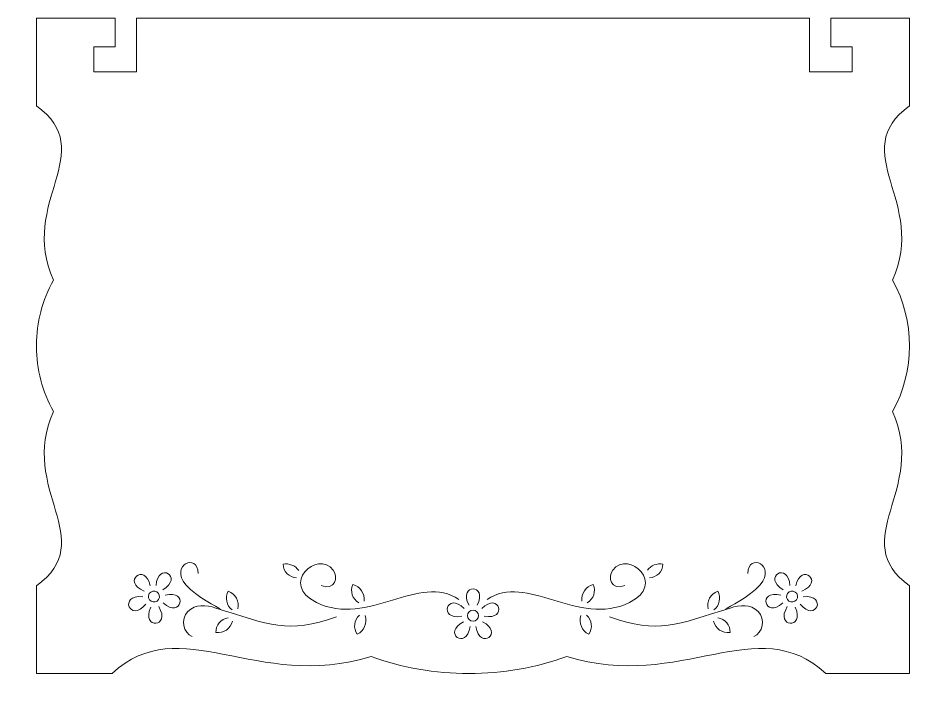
# Model space of a CAD drawing. Header units: millimetres. Extents: x -126 to 124, y -139 to 139.
# Drawn here: x -126 to 1.1, y -41 to 53.1 of the extents above; entities that cross this region are included whole.
import ezdxf

# ---------------------------------------------------------------- set-up
doc = ezdxf.new("R2010")
doc.units = ezdxf.units.MM
doc.header["$MEASUREMENT"] = 0
doc.layers.add('Layer 1', color=7, linetype='Continuous')

msp = doc.modelspace()

# ---------------------------------------------------------------- linework, layer by layer
at = {"layer": 'Layer 1', "color": 250, "lineweight": 20}
for points, knots in [([(-15.4236, 53.0967), (-15.4236, 53.0967), (-109.4236, 53.0967), (-109.4236, 53.0967), (-109.4236, 53.0967), (-109.4236, 53.0967), (-109.4236, 45.5967), (-109.4236, 45.5967), (-109.4236, 45.5967), (-109.4236, 45.5967), (-115.4236, 45.5967), (-115.4236, 45.5967), (-115.4236, 45.5967), (-115.4236, 45.5967), (-115.4236, 49.0967), (-115.4236, 49.0967), (-115.4236, 49.0967), (-115.4236, 49.0967), (-112.4236, 49.0967), (-112.4236, 49.0967), (-112.4236, 49.0967), (-112.4236, 49.0967), (-112.4236, 53.0967), (-112.4236, 53.0967), (-112.4236, 53.0967), (-112.4236, 53.0967), (-123.4236, 53.0967), (-123.4236, 53.0967), (-123.4236, 53.0967), (-123.4236, 53.0967), (-123.4236, 40.8746), (-123.4236, 40.8746), (-123.4236, 40.8746), (-114.5401, 34.4391), (-125.9758, 27.3827), (-121.0558, 16.5332), (-121.0558, 16.5332), (-122.6141, 13.7116), (-123.4033, 10.5927), (-123.4236, 7.4699), (-123.4236, 7.4699), (-123.4236, 7.4699), (-123.4236, 7.2231), (-123.4236, 7.2231), (-123.4236, 7.2231), (-123.4033, 4.1003), (-122.6141, 0.9814), (-121.0558, -1.8402), (-121.0558, -1.8402), (-125.9758, -12.6897), (-114.5401, -19.7461), (-123.4236, -26.1816), (-123.4236, -26.1816), (-123.4236, -26.1816), (-123.4236, -38.4033), (-123.4236, -38.4033), (-123.4236, -38.4033), (-123.4236, -38.4033), (-112.8473, -38.4033), (-112.8473, -38.4033), (-112.8473, -38.4033), (-103.2773, -29.5191), (-92.7842, -40.9552), (-76.6503, -36.0351), (-76.6503, -36.0351), (-68.1481, -39.1927), (-57.8305, -39.1927), (-49.3283, -36.0351), (-49.3283, -36.0351), (-33.1944, -40.9552), (-22.7013, -29.5191), (-13.1313, -38.4033), (-13.1313, -38.4033), (-13.1313, -38.4033), (-1.4236, -38.4033), (-1.4236, -38.4033), (-1.4236, -38.4033), (-1.4236, -38.4033), (-1.4236, -26.1819), (-1.4236, -26.1819), (-1.4236, -26.1819), (-10.3078, -19.7463), (1.1283, -12.6899), (-3.7918, -1.8402), (-3.7918, -1.8402), (-0.6342, 3.8773), (-0.6342, 10.8157), (-3.7918, 16.5332), (-3.7918, 16.5332), (1.1283, 27.3829), (-10.3078, 34.4393), (-1.4236, 40.8749), (-1.4236, 40.8749), (-1.4236, 40.8749), (-1.4236, 53.0967), (-1.4236, 53.0967), (-1.4236, 53.0967), (-1.4236, 53.0967), (-12.4236, 53.0967), (-12.4236, 53.0967), (-12.4236, 53.0967), (-12.4236, 53.0967), (-12.4236, 49.0967), (-12.4236, 49.0967), (-12.4236, 49.0967), (-12.4236, 49.0967), (-9.4236, 49.0967), (-9.4236, 49.0967), (-9.4236, 49.0967), (-9.4236, 49.0967), (-9.4236, 45.5967), (-9.4236, 45.5967), (-9.4236, 45.5967), (-9.4236, 45.5967), (-15.4236, 45.5967), (-15.4236, 45.5967), (-15.4236, 45.5967), (-15.4236, 45.5967), (-15.4236, 53.0967), (-15.4236, 53.0967)], [0, 0, 0, 0, 0.03225806, 0.03225806, 0.03225806, 0.03225806, 0.06451613, 0.06451613, 0.06451613, 0.06451613, 0.09677419, 0.09677419, 0.09677419, 0.09677419, 0.12903226, 0.12903226, 0.12903226, 0.12903226, 0.16129032, 0.16129032, 0.16129032, 0.16129032, 0.19354839, 0.19354839, 0.19354839, 0.19354839, 0.22580645, 0.22580645, 0.22580645, 0.22580645, 0.25806452, 0.25806452, 0.25806452, 0.25806452, 0.29032258, 0.29032258, 0.29032258, 0.29032258, 0.32258065, 0.32258065, 0.32258065, 0.32258065, 0.35483871, 0.35483871, 0.35483871, 0.35483871, 0.38709677, 0.38709677, 0.38709677, 0.38709677, 0.41935484, 0.41935484, 0.41935484, 0.41935484, 0.4516129, 0.4516129, 0.4516129, 0.4516129, 0.48387097, 0.48387097, 0.48387097, 0.48387097, 0.51612903, 0.51612903, 0.51612903, 0.51612903, 0.5483871, 0.5483871, 0.5483871, 0.5483871, 0.58064516, 0.58064516, 0.58064516, 0.58064516, 0.61290323, 0.61290323, 0.61290323, 0.61290323, 0.64516129, 0.64516129, 0.64516129, 0.64516129, 0.67741935, 0.67741935, 0.67741935, 0.67741935, 0.70967742, 0.70967742, 0.70967742, 0.70967742, 0.74193548, 0.74193548, 0.74193548, 0.74193548, 0.77419355, 0.77419355, 0.77419355, 0.77419355, 0.80645161, 0.80645161, 0.80645161, 0.80645161, 0.83870968, 0.83870968, 0.83870968, 0.83870968, 0.87096774, 0.87096774, 0.87096774, 0.87096774, 0.90322581, 0.90322581, 0.90322581, 0.90322581, 0.93548387, 0.93548387, 0.93548387, 0.93548387, 1, 1, 1, 1]), ([(-97.7088, -29.4871), (-98.0131, -29.0762), (-101.0875, -27.74), (-102.5294, -26.0384), (-102.5294, -26.0384), (-104.9026, -23.2376), (-100.8412, -21.4845), (-100.8412, -24.4288)], [0, 0, 0, 0, 0.33333333, 0.33333333, 0.33333333, 0.33333333, 1, 1, 1, 1]), ([(-83.626, -26.1126), (-81.7177, -26.8849), (-81.2045, -24.9403), (-81.9498, -23.9767), (-81.9498, -23.9767), (-84.1974, -21.0708), (-89.5224, -25.9439), (-84.2734, -28.4962), (-84.2734, -28.4962), (-77.0632, -32.0022), (-69.899, -24.2574), (-64.4004, -28.0851)], [0, 0, 0, 0, 0.25, 0.25, 0.25, 0.25, 0.5, 0.5, 0.5, 0.5, 1, 1, 1, 1]), ([(-41.2208, -26.1126), (-43.1291, -26.8849), (-43.6423, -24.9403), (-42.897, -23.9767), (-42.897, -23.9767), (-40.6494, -21.0708), (-35.3244, -25.9439), (-40.5734, -28.4962), (-40.5734, -28.4962), (-47.7836, -32.0022), (-54.9478, -24.2574), (-60.4464, -28.0851)], [0, 0, 0, 0, 0.25, 0.25, 0.25, 0.25, 0.5, 0.5, 0.5, 0.5, 1, 1, 1, 1]), ([(-27.138, -29.4871), (-26.8337, -29.0762), (-23.7593, -27.74), (-22.3174, -26.0384), (-22.3174, -26.0384), (-19.9442, -23.2376), (-24.0056, -21.4845), (-24.0056, -24.4288)], [0, 0, 0, 0, 0.33333333, 0.33333333, 0.33333333, 0.33333333, 1, 1, 1, 1]), ([(-86.7745, -24.0035), (-87.2591, -23.3246), (-88.111, -22.9705), (-88.9628, -23.1467), (-88.9628, -23.1467), (-88.9194, -24.1702), (-88.1071, -24.994), (-87.0843, -25.0517)], [0, 0, 0, 0, 0.33333333, 0.33333333, 0.33333333, 0.33333333, 1, 1, 1, 1]), ([(-38.0528, -23.9767), (-37.565, -23.3153), (-36.7245, -22.9729), (-35.884, -23.1467), (-35.884, -23.1467), (-35.9274, -24.1702), (-36.7397, -24.994), (-37.7625, -25.0517)], [0, 0, 0, 0, 0.33333333, 0.33333333, 0.33333333, 0.33333333, 1, 1, 1, 1]), ([(-77.628, -28.3009), (-77.508, -27.2373), (-78.1875, -26.2471), (-79.2231, -25.9765), (-79.2231, -25.9765), (-79.6381, -26.913), (-79.2755, -28.0117), (-78.3844, -28.517)], [0, 0, 0, 0, 0.33333333, 0.33333333, 0.33333333, 0.33333333, 1, 1, 1, 1]), ([(-47.2188, -28.3009), (-47.3388, -27.2373), (-46.6593, -26.2471), (-45.6237, -25.9765), (-45.6237, -25.9765), (-45.2087, -26.913), (-45.5713, -28.0117), (-46.4624, -28.517)], [0, 0, 0, 0, 0.33333333, 0.33333333, 0.33333333, 0.33333333, 1, 1, 1, 1]), ([(-106.6028, -27.0007), (-106.9635, -26.7773), (-107.437, -26.8886), (-107.6604, -27.2493), (-107.6604, -27.2493), (-107.8838, -27.61), (-107.7725, -28.0835), (-107.4118, -28.3069), (-107.4118, -28.3069), (-107.0511, -28.5303), (-106.5776, -28.419), (-106.3542, -28.0583), (-106.3542, -28.0583), (-106.1308, -27.6976), (-106.2421, -27.2241), (-106.6028, -27.0007)], [0, 0, 0, 0, 0.2, 0.2, 0.2, 0.2, 0.4, 0.4, 0.4, 0.4, 0.6, 0.6, 0.6, 0.6, 1, 1, 1, 1]), ([(-95.286, -29.3839), (-95.0489, -28.3401), (-95.6144, -27.2807), (-96.6137, -26.897), (-96.6137, -26.897), (-97.13, -27.7818), (-96.8913, -28.9139), (-96.0617, -29.5149)], [0, 0, 0, 0, 0.33333333, 0.33333333, 0.33333333, 0.33333333, 1, 1, 1, 1]), ([(-29.5608, -29.3839), (-29.7979, -28.3401), (-29.2324, -27.2807), (-28.2331, -26.897), (-28.2331, -26.897), (-27.7168, -27.7818), (-27.9555, -28.9139), (-28.7851, -29.5149)], [0, 0, 0, 0, 0.33333333, 0.33333333, 0.33333333, 0.33333333, 1, 1, 1, 1]), ([(-18.244, -27.0007), (-17.8833, -26.7773), (-17.4098, -26.8886), (-17.1864, -27.2493), (-17.1864, -27.2493), (-16.963, -27.61), (-17.0743, -28.0835), (-17.435, -28.3069), (-17.435, -28.3069), (-17.7957, -28.5303), (-18.2692, -28.419), (-18.4926, -28.0583), (-18.4926, -28.0583), (-18.716, -27.6976), (-18.6047, -27.2241), (-18.244, -27.0007)], [0, 0, 0, 0, 0.2, 0.2, 0.2, 0.2, 0.4, 0.4, 0.4, 0.4, 0.6, 0.6, 0.6, 0.6, 1, 1, 1, 1]), ([(-101.6879, -33.213), (-102.8621, -32.7648), (-103.3486, -30.8379), (-102.2535, -29.7372), (-102.2535, -29.7372), (-101.2136, -28.6921), (-99.7394, -28.8277), (-98.3611, -29.2602), (-98.3611, -29.2602), (-90.8155, -31.6283), (-88.3822, -32.8563), (-81.492, -30.5058)], [0, 0, 0, 0, 0.25, 0.25, 0.25, 0.25, 0.5, 0.5, 0.5, 0.5, 1, 1, 1, 1]), ([(-23.1589, -33.213), (-21.9847, -32.7648), (-21.4982, -30.8379), (-22.5933, -29.7372), (-22.5933, -29.7372), (-23.6332, -28.6921), (-25.1074, -28.8277), (-26.4857, -29.2602), (-26.4857, -29.2602), (-34.0313, -31.6283), (-36.4646, -32.8563), (-43.3548, -30.5058)], [0, 0, 0, 0, 0.25, 0.25, 0.25, 0.25, 0.5, 0.5, 0.5, 0.5, 1, 1, 1, 1]), ([(-77.5025, -30.323), (-77.1698, -31.3403), (-77.635, -32.4475), (-78.5944, -32.922), (-78.5944, -32.922), (-79.1904, -32.0888), (-79.0575, -30.9395), (-78.287, -30.2643)], [0, 0, 0, 0, 0.33333333, 0.33333333, 0.33333333, 0.33333333, 1, 1, 1, 1]), ([(-62.4232, -29.5558), (-61.9989, -29.5558), (-61.655, -29.8997), (-61.655, -30.324), (-61.655, -30.324), (-61.655, -30.7483), (-61.9989, -31.0922), (-62.4232, -31.0922), (-62.4232, -31.0922), (-62.8475, -31.0922), (-63.1914, -30.7483), (-63.1914, -30.324), (-63.1914, -30.324), (-63.1914, -29.8997), (-62.8475, -29.5558), (-62.4232, -29.5558)], [0, 0, 0, 0, 0.2, 0.2, 0.2, 0.2, 0.4, 0.4, 0.4, 0.4, 0.6, 0.6, 0.6, 0.6, 1, 1, 1, 1]), ([(-47.3443, -30.323), (-47.677, -31.3403), (-47.2118, -32.4475), (-46.2524, -32.922), (-46.2524, -32.922), (-45.6564, -32.0888), (-45.7893, -30.9395), (-46.5598, -30.2643)], [0, 0, 0, 0, 0.33333333, 0.33333333, 0.33333333, 0.33333333, 1, 1, 1, 1]), ([(-96.0221, -31.0975), (-96.2939, -32.1328), (-97.2849, -32.8112), (-98.3484, -32.69), (-98.3484, -32.69), (-98.3976, -31.6667), (-97.6631, -30.7729), (-96.6497, -30.623)], [0, 0, 0, 0, 0.33333333, 0.33333333, 0.33333333, 0.33333333, 1, 1, 1, 1]), ([(-28.8247, -31.0975), (-28.5529, -32.1328), (-27.5619, -32.8112), (-26.4984, -32.69), (-26.4984, -32.69), (-26.4492, -31.6667), (-27.1837, -30.7729), (-28.1971, -30.623)], [0, 0, 0, 0, 0.33333333, 0.33333333, 0.33333333, 0.33333333, 1, 1, 1, 1])]:
    msp.add_open_spline(points, degree=3, knots=knots, dxfattribs=at)
for points in [[(-107.5229, -26.1787), (-108.2608, -22.8052), (-111.5815, -25.6122), (-108.3779, -26.9014)], [(-105.7641, -26.7072), (-102.7843, -24.9619), (-106.4808, -22.6724), (-106.7158, -26.1177)], [(-19.0827, -26.7072), (-22.0625, -24.9619), (-18.366, -22.6724), (-18.131, -26.1177)], [(-17.3239, -26.1787), (-16.586, -22.8052), (-13.2653, -25.6122), (-16.4689, -26.9014)], [(-105.7241, -28.5453), (-103.1466, -30.8435), (-102.1057, -26.6218), (-105.4561, -27.4584)], [(-62.9817, -28.8646), (-64.596, -25.8119), (-60.2479, -25.8119), (-61.8622, -28.8646)], [(-19.1227, -28.5453), (-21.7002, -30.8435), (-22.7411, -26.6218), (-19.3907, -27.4584)], [(-108.5695, -27.6878), (-112.0059, -27.3459), (-110.3638, -31.3721), (-108.1468, -28.7244)], [(-63.9835, -30.4062), (-67.3849, -31.0028), (-66.0469, -26.8657), (-63.6391, -29.3411)], [(-61.2082, -29.3415), (-58.8045, -26.862), (-57.4595, -30.9969), (-60.8619, -30.406)], [(-16.2773, -27.6878), (-12.8409, -27.3459), (-14.483, -31.3721), (-16.7, -28.7244)], [(-107.4582, -29.1499), (-108.8463, -32.3119), (-104.5097, -31.9958), (-106.3417, -29.0685)], [(-17.3886, -29.1499), (-16.0005, -32.3119), (-20.3371, -31.9958), (-18.5051, -29.0685)], [(-62.8276, -31.8333), (-63.3125, -35.2524), (-66.8328, -32.7002), (-63.734, -31.1762)], [(-61.113, -31.1755), (-58.0116, -32.6942), (-61.5276, -35.2524), (-62.0182, -31.8341)]]:
    msp.add_open_spline(points, degree=3, dxfattribs=at)

doc.saveas('drawing.dxf')
